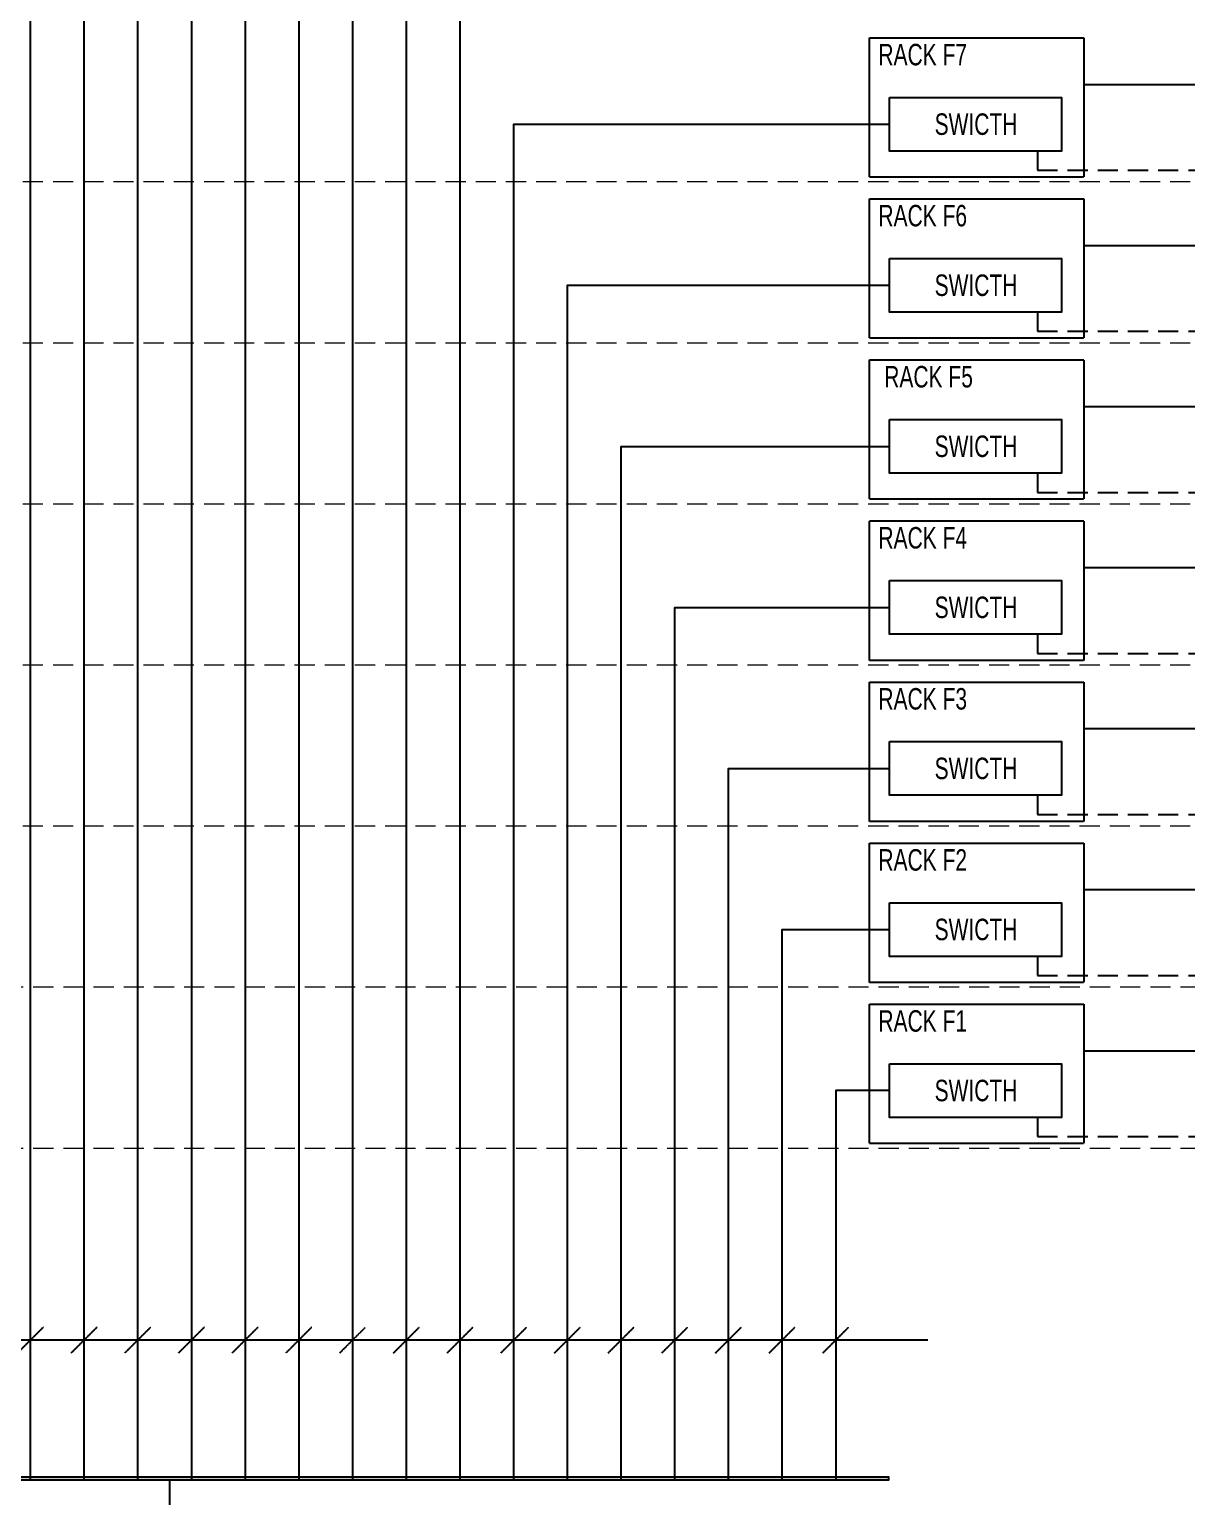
# Model space of a CAD drawing. Extents: x -5343388 to 7033982, y -486386 to 188356.
# Drawn here: x 493460 to 515021, y -261375 to -234044 of the extents above; entities that cross this region are included whole.
import ezdxf

# ---------------------------------------------------------------- set-up
doc = ezdxf.new("R2010")
doc.units = 0
doc.header["$MEASUREMENT"] = 0
doc.linetypes.add('DASHED2', pattern=[0.375, 0.25, -0.125])
for name, color, linetype in [('PANEL', 1, 'Continuous'), ('text', 2, 'Continuous'), ('wire', 3, 'Continuous')]:
    doc.layers.add(name, color=color, linetype=linetype)
doc.layers.add('Wire Hatch', color=7, linetype='Continuous', lineweight=15)
doc.styles.add('NKB2', font='', dxfattribs={"width": 0.7, "height": 400})
doc.styles.get('NKB2').set_extended_font_data('.VnArialH')

msp = doc.modelspace()

# ---------------------------------------------------------------- hatches: boundary and pattern name
at = {"layer": 'wire'}
msp.add_hatch(color=256, dxfattribs=at).paths.add_polyline_path([(482678.26094, -261008.79483), (482678.26094, -261061.71875), (509475.25427, -261061.71875), (509475.25427, -261008.79483)])

# ---------------------------------------------------------------- linework, layer by layer
at = {"linetype": 'DASHED2'}
for p, q in [((493245.32744, -258695.53769), (493723.92065, -258216.94448)), ((494245.32744, -258695.53769), (494723.92065, -258216.94448)), ((495245.32744, -258695.53769), (495723.92065, -258216.94448)), ((496245.32744, -258695.53769), (496723.92065, -258216.94448)), ((497245.32744, -258695.53769), (497723.92065, -258216.94448)), ((498245.32744, -258695.53769), (498723.92065, -258216.94448)), ((499245.32744, -258695.53769), (499723.92065, -258216.94448)), ((500245.32744, -258695.53769), (500723.92065, -258216.94448)), ((501245.32744, -258695.53769), (501723.92065, -258216.94448)), ((502245.32744, -258695.53769), (502723.92065, -258216.94448)), ((503245.32744, -258695.53769), (503723.92065, -258216.94448)), ((504245.32744, -258695.53769), (504723.92065, -258216.94448)), ((505245.32744, -258695.53769), (505723.92065, -258216.94448)), ((506245.32744, -258695.53769), (506723.92065, -258216.94448)), ((507245.32744, -258695.53769), (507723.92065, -258216.94448)), ((508245.32744, -258695.53769), (508723.92065, -258216.94448))]:
    msp.add_line(p, q, dxfattribs=at)
for points in [[(519005.3398, -235074.72076), (513105.14377, -235074.72076)], [(519005.3398, -238074.72076), (513105.14377, -238074.72076)], [(519005.3398, -241074.72076), (513105.14377, -241074.72076)], [(519005.3398, -244074.72076), (513105.14377, -244074.72076)], [(519005.3398, -247074.72076), (513105.14377, -247074.72076)], [(519005.3398, -250074.72076), (513105.14377, -250074.72076)], [(519005.3398, -253074.72076), (513105.14377, -253074.72076)], [(510200.25341, -258461.04694), (475988.72616, -258461.04694)]]:
    msp.add_lwpolyline(points, dxfattribs=at)
at = {"layer": 'PANEL'}
for points in [[(509484.62404, -235311.14677), (512690.11849, -235311.14677), (512690.11849, -236311.14677), (509484.62404, -236311.14677)], [(509484.62404, -238311.14677), (512690.11849, -238311.14677), (512690.11849, -239311.14677), (509484.62404, -239311.14677)], [(509484.62404, -241311.14677), (512690.11849, -241311.14677), (512690.11849, -242311.14677), (509484.62404, -242311.14677)], [(509484.62404, -244311.14677), (512690.11849, -244311.14677), (512690.11849, -245311.14677), (509484.62404, -245311.14677)], [(509484.62404, -247311.14677), (512690.11849, -247311.14677), (512690.11849, -248311.14677), (509484.62404, -248311.14677)], [(509484.62404, -250311.14677), (512690.11849, -250311.14677), (512690.11849, -251311.14677), (509484.62404, -251311.14677)], [(509484.62404, -253311.14677), (512690.11849, -253311.14677), (512690.11849, -254311.14677), (509484.62404, -254311.14677)]]:
    msp.add_lwpolyline(points, close=True, dxfattribs=at)
at = {"layer": 'text', "linetype": 'DASHED2'}
for points in [[(509110.47369, -234200.56382), (513105.14377, -234200.56382), (513105.14377, -236797.71077), (509110.47369, -236797.71077)], [(509110.47369, -237200.56382), (513105.14377, -237200.56382), (513105.14377, -239797.71077), (509110.47369, -239797.71077)], [(509110.47369, -237200.56382), (513105.14377, -237200.56382), (513105.14377, -239797.71077), (509110.47369, -239797.71077)], [(509110.47369, -240200.56382), (513105.14377, -240200.56382), (513105.14377, -242797.71077), (509110.47369, -242797.71077)], [(509110.47369, -243200.56382), (513105.14377, -243200.56382), (513105.14377, -245797.71077), (509110.47369, -245797.71077)], [(509110.47369, -246200.56382), (513105.14377, -246200.56382), (513105.14377, -248797.71077), (509110.47369, -248797.71077)], [(509110.47369, -249200.56382), (513105.14377, -249200.56382), (513105.14377, -251797.71077), (509110.47369, -251797.71077)], [(509110.47369, -252200.56382), (513105.14377, -252200.56382), (513105.14377, -254797.71077), (509110.47369, -254797.71077)]]:
    msp.add_lwpolyline(points, close=True, dxfattribs=at)
at = {"layer": 'wire'}
for points in [[(493484.62404, -261061.71875), (493484.62404, -208811.14677), (509484.62404, -208811.14677)], [(494484.62404, -261061.71875), (494484.62404, -211811.14677), (509484.62404, -211811.14677)], [(495484.62404, -261061.71875), (495484.62404, -214811.14677), (509484.62404, -214811.14677)], [(496484.62404, -261061.71875), (496484.62404, -217811.14677), (509484.62404, -217811.14677)], [(497484.62404, -261061.71875), (497484.62404, -220811.14677), (509484.62404, -220811.14677)], [(498484.62404, -261061.71875), (498484.62404, -223811.14677), (509484.62404, -223811.14677)], [(499484.62404, -261061.71875), (499484.62404, -226811.14677), (509484.62404, -226811.14677)], [(500484.62404, -261061.71875), (500484.62404, -229811.14677), (509484.62404, -229811.14677)], [(501484.62404, -261061.71875), (501484.62404, -232811.14677), (509484.62404, -232811.14677)], [(502484.62404, -261061.71875), (502484.62404, -235811.14677), (509484.62404, -235811.14677)], [(503484.62404, -261061.71875), (503484.62404, -238811.14677), (509484.62404, -238811.14677)], [(504484.62404, -261061.71875), (504484.62404, -241811.14677), (509484.62404, -241811.14677)], [(505484.62404, -261061.71875), (505484.62404, -244811.14677), (509484.62404, -244811.14677)], [(506484.62404, -261061.71875), (506484.62404, -247811.14677), (509484.62404, -247811.14677)], [(507484.62404, -261061.71875), (507484.62404, -250811.14677), (509484.62404, -250811.14677)], [(496484.62404, -261061.71875), (496484.62404, -253811.14677)], [(509484.62404, -253811.14677), (508484.62404, -253811.14677), (508484.62404, -261061.71875)], [(496076.75761, -265453.94348), (496076.75761, -261061.71875)]]:
    msp.add_lwpolyline(points, dxfattribs=at)
at = {"layer": 'wire', "linetype": 'DASHED2', "ltscale": 1500}
for points in [[(512240.98668, -236311.14677), (512240.98668, -236668.20843), (539156.39942, -236668.20843)], [(512240.98668, -239311.14677), (512240.98668, -239668.20843), (539156.39942, -239668.20843)], [(512240.98668, -242311.14677), (512240.98668, -242668.20843), (539156.39942, -242668.20843)], [(512240.98668, -245311.14677), (512240.98668, -245668.20843), (539156.39942, -245668.20843)], [(512240.98668, -248311.14677), (512240.98668, -248668.20843), (539156.39942, -248668.20843)], [(512240.98668, -251311.14677), (512240.98668, -251668.20843), (539156.39942, -251668.20843)], [(512240.98668, -254311.14677), (512240.98668, -254668.20843), (539156.39942, -254668.20843)]]:
    msp.add_lwpolyline(points, dxfattribs=at)
at = {"layer": 'wire'}
msp.add_lwpolyline([(482678.26094, -261061.71875), (509475.25427, -261061.71875), (509475.25427, -261008.79483), (482678.26094, -261008.79483)], close=True, dxfattribs=at)
at = {"layer": 'Wire Hatch', "linetype": 'DASHED2', "ltscale": 1500}
for points in [[(555589.3445, -236886.87961), (462207.87007, -236886.87961)], [(555589.3445, -239886.87961), (462207.87007, -239886.87961)], [(555589.3445, -242886.87961), (462207.87007, -242886.87961)], [(555589.3445, -245886.87961), (462207.87007, -245886.87961)], [(555589.3445, -248886.87961), (462207.87007, -248886.87961)], [(551282.49107, -251886.87961), (462207.87007, -251886.87961)], [(551282.49107, -254886.87961), (462207.87007, -254886.87961)]]:
    msp.add_lwpolyline(points, dxfattribs=at)

# ---------------------------------------------------------------- texts
at = {"layer": 'text', "char_height": 400, "width": 5996.5972512, "attachment_point": 1, "style": 'NKB2'}
for s, insert in [('rack F7', (509278.52312, -234314.01651)), ('SWICTH', (510325.98427, -235609.7503)), ('rack F6', (509278.52312, -237314.01651)), ('SWICTH', (510325.98427, -238609.7503)), (' rack F5', (509278.52312, -240314.01651)), ('SWICTH', (510325.98427, -241609.7503)), ('rack F4', (509278.52312, -243314.01651)), ('SWICTH', (510325.98427, -244609.7503)), ('rack F3', (509278.52312, -246314.01651)), ('SWICTH', (510325.98427, -247609.7503)), ('rack F2', (509278.52312, -249314.01651)), ('SWICTH', (510325.98427, -250609.7503)), ('rack F1', (509278.52312, -252314.01651)), ('SWICTH', (510325.98427, -253609.7503))]:
    msp.add_mtext(s, dxfattribs=dict(at, insert=insert))

doc.saveas('drawing.dxf')
